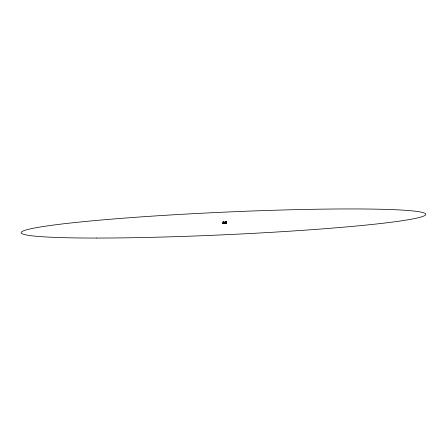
<?xml version="1.0" encoding="UTF-8"?>
<svg xmlns="http://www.w3.org/2000/svg" width="447" height="447" viewBox="0 0 447 447"><rect width="100%" height="100%" fill="white"/><g stroke="black" fill="none" stroke-linecap="round" stroke-linejoin="round"><path stroke-width="0.67" d="M224.461 222.399L224.439 222.382A1.632 0.581 86.2 0 0 224.344 222.355L224.148 222.343A1.341 1.252 -84.3 0 0 223.757 222.371L223.863 222.31A1.011 0.648 -25 0 0 224.115 222.226L223.629 223.371L224.014 223.299M223.455 222.315L223.321 222.958A3.241 1.162 86.2 0 0 223.126 223.165L222.93 223.606M224.02 223.69L224.847 223.534L224.042 223.718M225.07 222.992L224.74 222.813M224.78 222.941C225.796 222.835 223.852 222.802 224.008 223.55M222.969 223.349L226.048 223.455L224.103 223.327L224.131 223.701C221.254 223.489 224.26 223.114 222.952 223.427M226.037 222.338L226.132 222.517A1.011 0.497 68.4 0 1 226.221 222.768L226.327 222.707A1.341 1.252 -84.3 0 1 226.137 222.343L226.188 222.131A1.341 1.252 -84.3 0 1 226.372 221.734C224.305 222.025 227.495 223.561 226.299 221.667A0.564 0.525 -84.3 0 0 225.618 222.343A0.564 0.525 -84.3 0 0 226.484 222.628A0.564 0.525 -84.3 0 0 226.288 221.678L226.4 221.762M226.243 222.232L225.891 222.248L226.243 222.176M223.679 223.288L223.707 222.623M223.025 223.377L225.785 223.589L225.595 222.969L224.187 222.757A2.28 2.123 -84.3 0 0 223.573 222.327L224.109 222.366A1.615 0.576 86.2 0 1 224.349 222.505L224.617 222.505A1.615 0.576 86.2 0 0 224.383 222.371L224.366 222.349M223.232 221.863A1.011 0.866 23.5 0 0 223.338 222.081L223.321 222.098A1.011 0.508 64.4 0 0 223.165 221.919L223.293 221.896A1.341 1.252 -84.3 0 0 223.522 222.232C223.137 222.913 223.114 221.36 223.751 222.26M223.165 221.919L223.232 221.947A1.341 1.252 -84.3 0 1 223.489 222.26L223.589 222.355A1.341 1.252 -84.3 0 1 224.076 222.829L224.187 222.757M223.746 222.304L223.757 222.349A1.341 1.252 -84.3 0 0 224.137 222.243L224.126 222.315A1.011 0.771 12.7 0 0 223.869 222.327L224.12 222.265M223.254 223.5L222.897 223.461M224.841 223.595L224.003 223.612M225.333 223.617L225.316 223.254L225.243 223.634M224.752 223.025A1.084 0.386 86.2 0 1 224.886 222.969L224.88 222.869M223.416 222.662L223.427 222.707A1.011 0.933 -51.3 0 0 223.383 222.958L223.276 222.969A1.011 0.453 -74.8 0 0 223.399 222.695L223.69 222.237M223.36 222.908L223.383 222.891A1.341 1.252 -84.3 0 0 223.522 222.522L223.321 222.958L223.791 222.841M226.048 223.517C217.136 222.774 228.674 223.517 225.21 223.534L226.048 223.455M224.774 222.88L225.595 222.969L225.316 222.79A3.799 1.358 86.2 0 0 225.199 222.729L225.254 222.751A1.341 1.252 -84.3 0 1 225.534 222.371M225.227 223.433L225.981 223.366M226.132 222.064L226.299 221.667L226.221 222.768M226.053 222.025L226.154 221.891A1.011 0.481 -62.1 0 0 226.271 221.662L226.311 221.69A1.341 1.252 -84.3 0 1 226.115 222.058L226.154 222.254M224.154 222.36L224.5 222.438A1.632 0.581 86.2 0 1 224.578 222.505L224.59 222.494M226.154 221.941L226.176 221.908A1.011 0.922 -43 0 1 226.344 221.706M224.807 222.897L224.847 222.885A3.112 1.112 86.2 0 0 224.657 222.88M225.249 222.768L225.115 222.617A2.296 2.14 -84.3 0 1 225.506 222.26L225.891 222.204A1.341 1.252 -84.3 0 1 225.506 222.148L225.5 222.232A1.341 1.252 -84.3 0 1 225.891 222.226L225.824 222.198M224.802 223.651L222.947 223.545M224.835 222.695L224.875 222.684A3.989 1.43 86.2 0 1 225.154 222.712L225.199 222.729A1.341 1.252 -84.3 0 1 225.495 222.327A2.28 2.123 -84.3 0 0 225.148 222.679M223.656 222.768L223.656 222.768A3.989 1.43 86.2 0 1 223.913 222.796L223.992 222.746M225.104 223.176L225.104 222.79M226.394 222.679A0.654 0.609 -84.3 0 1 225.389 222.349A0.654 0.609 -84.3 0 1 226.171 221.578A0.654 0.609 -84.3 0 1 226.394 222.679L226.132 222.477M224.534 222.522L224.495 222.511A1.598 0.57 86.2 0 0 224.383 222.427L224.556 222.517A1.598 0.57 86.2 0 0 224.467 222.422L224.467 222.444A1.47 0.525 86.2 0 1 224.534 222.45L225.316 222.79M223.589 222.964L223.601 222.913A3.112 1.112 86.2 0 0 223.411 222.964A4.174 1.492 86.2 0 0 223.109 223.204L223.131 223.198M224.651 223.187L224.841 222.623L224.109 222.762A0.564 0.525 -84.3 0 1 223.198 222.612L223.154 222.371M225.092 223.193L225.037 222.684L225.092 223.193L225.769 223.226M224.88 223.478L223.634 223.394L224.064 223.332M224.103 223.299L223.936 223.304M224.372 223.427L224.422 223.047L224.271 223.472M224.349 223.472L224.411 223.293M224.422 223.472L224.478 223.293M224.489 223.472L224.768 223.394L224.578 223.668M224.55 223.478L224.69 223.304M224.472 222.528L224.5 222.528A4.017 1.436 86.2 0 0 224.355 222.461L224.288 222.45M223.31 222.343L223.757 222.371M223.83 223.075L223.645 223.053A1.084 0.386 86.2 0 0 223.472 223.148M224.394 223.165L226.02 223.394M224.383 222.522L224.428 222.528A1.632 0.581 86.2 0 0 224.176 222.366M223.913 222.796L224.064 222.841A3.799 1.358 86.2 0 0 223.953 222.813A1.341 1.252 -84.3 0 0 223.494 222.366L223.545 222.45M223.494 222.885L223.221 222.6A0.564 0.525 -84.3 0 1 223.746 221.824L224.182 222.299M224.668 223.148L224.651 222.779L224.645 223.154M223.427 223.232L223.399 222.924A1.341 1.252 -84.3 0 1 223.561 222.539M223.182 222.466L223.74 221.846A0.564 0.525 -84.3 0 1 224.103 222.712L224.081 222.718A0.654 0.609 -84.3 0 0 223.606 221.718A0.654 0.609 -84.3 0 0 222.98 222.634A0.654 0.609 -84.3 0 0 224.025 222.751L224.048 222.69A2.296 2.14 -84.3 0 0 223.494 222.321M225.428 222.137A1.011 0.67 -20.9 0 0 225.651 222.176L225.685 222.204A1.011 0.698 26.9 0 0 225.422 222.232M226.098 222.366A1.341 1.252 -84.3 0 1 226.266 222.746L226.299 222.729A1.011 0.911 44.6 0 1 226.148 222.511M96.58 238.055A202.519 11.304 -2.6 0 0 423.404 216.192A202.519 11.304 -2.6 0 0 150.522 216.247A202.519 11.304 -2.6 0 0 96.58 238.055"/></g></svg>
